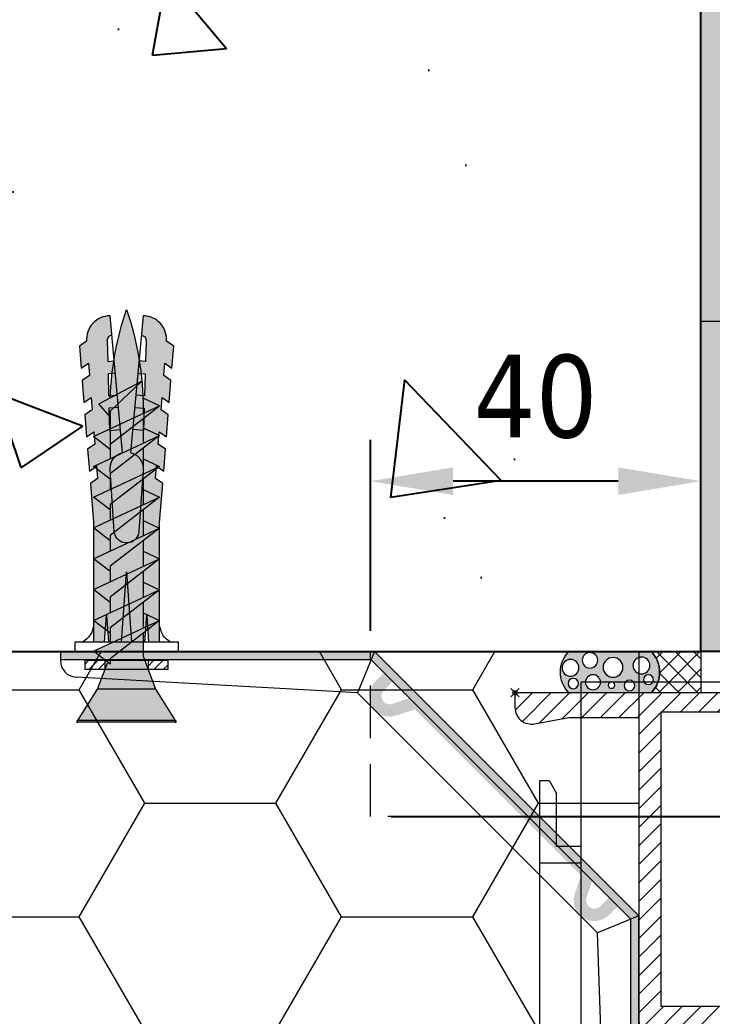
# Model space of a CAD drawing. Header units: millimetres. Extents: x -20000 to 230000, y -17405 to 25402.
# Drawn here: x 44585.1 to 44668.8, y -5896.2 to -5775.6 of the extents above; entities that cross this region are included whole.
import ezdxf

# ---------------------------------------------------------------- set-up
doc = ezdxf.new("R2010")
doc.units = ezdxf.units.MM
doc.header["$PDMODE"] = 35
doc.header["$PDSIZE"] = 0.5
doc.linetypes.add('CACHE', pattern=[9.524999999999999, 6.35, -3.175])
doc.layers.get('0').update_dxf_attribs({"lineweight": 13})
doc.layers.get('Defpoints').update_dxf_attribs({"true_color": 0xc2a584})
doc.layers.add('0 - Invisible', color=43, linetype='Continuous', lineweight=0, plot=False)
for name, color, linetype, lineweight in [('1 - Acier', 160, 'Continuous', 13), ('1 - BETON', 251, 'Continuous', 25), ('1 - Cotation', 32, 'Continuous', 13), ('1 - INTERROMPU', 253, 'CACHE', 13), ('1 - Isolant', 132, 'Continuous', 13), ('1 - PVC', 7, 'Continuous', 13), ('1 - Silicone', 40, 'Continuous', 13)]:
    doc.layers.add(name, color=color, linetype=linetype, lineweight=lineweight)
doc.layers.add('1 - Cache', color=7, linetype='Continuous', lineweight=0, true_color=0xffffff)
doc.styles.add('Texte Poralu', font='tahomabd.ttf')
doc.dimstyles.new('30 - 1000', dxfattribs={"dimtxt": 10, "dimasz": 10, "dimexe": 5, "dimexo": 2.5, "dimgap": 5, "dimtad": 1, "dimdec": 1, "dimtxsty": 'Texte Poralu', "dimcen": 5, "dimazin": 0, "dimtfac": 1, "dimtdec": 1, "dimtmove": 0, "dimatfit": 3, "dimfxl": 1, "dimarcsym": 0})

# ---------------------------------------------------------------- blocks, each defined once
blk = doc.blocks.new('*U436')
at = {"layer": '1 - Isolant'}
h = blk.add_hatch(dxfattribs=at)
h.set_pattern_fill('HONEY', color=256, scale=5)
h.set_pattern_definition([(0, (237.499815932928, -1.4210854715202e-14), (23.8125, 13.748153225), [15.875, -31.75]), (120, (237.499815932928, -1.4210854715202e-14), (-23.81249994797095, 13.74815331511695), [15.87499999999996, -31.74999999999992]), (59.99999999999999, (237.499815932928, -1.4210854715202e-14), (5.202904551637744e-08, 27.49630654011694), [-31.75, 15.875])])
h.paths.add_polyline_path([(-149.9999999999709, -87.00000000000001), (-149.9999999999709, 0), (-7.500147691644084, 0), (-7.500147691644084, -87.00000000000001)])
blk.add_lwpolyline([(-149.9999999999709, 0), (-7.500147691644084, 0), (-7.500147691644084, -87.00000000000001), (-149.9999999999709, -87.00000000000001)], dxfattribs=at)
blk = doc.blocks.new('*U434')
at = {"layer": '1 - BETON'}
h = blk.add_hatch(dxfattribs=at)
h.set_pattern_fill('CONCRETE', color=256, scale=15, style=0, pattern_type=2)
h.set_pattern_definition([(49.99999999999999, (-50.00000000000003, -20.00000000000003), (107.589027390113, -9.412820247389266), [11.25, -123.75]), (355, (-50.00000000000003, -20.00000000000003), (-20.81270004195, 112.8288200550018), [9, -99]), (100.4514, (-41.03424800000003, -20.78440100000002), (86.77640725710323, 103.415931309143), [9.5610285, -105.1713168]), (46.18420000000002, (-50.00000000000003, 9.999999999999977), (160.0861572938467, -24.82785214935271), [16.87499999999996, -185.6249999999997]), (96.6356, (-36.65948825000003, 7.931003949999974), (140.1994058323055, 146.1176806350663), [14.3415432, -157.75695]), (351.1842, (-50.00000000000003, 9.999999999999977), (140.1992917700441, 146.1177901387987), [13.5, -148.5]), (21, (-35.00000000000003, 2.499999999999975), (89.53605781776925, -60.39283359980082), [11.25, -123.75]), (326.0000000000001, (-35.00000000000003, 2.499999999999975), (36.49729978823726, 108.772506757028), [9, -99]), (71.4514, (-27.53866505000002, -2.532740900000025), (126.0333942872235, 48.37957450649286), [9.5610285, -105.1713168]), (37.50000000000001, (-50.00000000000003, -20.00000000000003), (1.8239782975936, 49.93407807469672), [0, -97.8, 0, -100.5, 0, -99.375]), (7.499999999999999, (-50.00000000000003, -20.00000000000003), (39.46043061632229, 59.16175678235403), [0, -57.3, 0, -95.55, 0, -37.875]), (327.5, (-83.45000000000003, -20.00000000000003), (80.07336542586135, -3.383230760156963), [0, -37.5, 0, -117, 0, -155.25]), (317.5, (-98.45000000000003, -20.00000000000003), (87.47792540135794, 15.01574734984766), [0, -48.75, 0, -77.69999999999999, 0, -110.25])])
h.paths.add_polyline_path([(150, 179.9999999999999), (150, 0), (0, 0), (0, 180)])
blk.add_lwpolyline([(150, 0), (0, 0), (0, 180), (150, 179.9999999999999)], dxfattribs=at)
blk = doc.blocks.new('*D722')
at = {"layer": '1 - Cotation', "color": 0, "lineweight": -2, "transparency": 16777216}
for p, q in [((44669.99987917117, -5812.071593255372), (44755.12176650812, -5812.071593255372)), ((44750.12176650812, -5862.071593255383), (44750.12176650812, -5822.071593255372)), ((44629.99990323918, -5872.071593255383), (44755.12176650812, -5872.071593255383))]:
    blk.add_line(p, q, dxfattribs=at)
at = {"layer": '1 - Cotation', "color": 0, "transparency": 16777216}
for points in [[(44748.45509984146, -5822.071593255372), (44751.78843317478, -5822.071593255372), (44750.12176650812, -5812.071593255372)], [(44748.45509984146, -5862.071593255383), (44751.78843317478, -5862.071593255383), (44750.12176650812, -5872.071593255383)]]:
    blk.add_solid(points, dxfattribs=at)
at = {"layer": 'Defpoints', "color": 0, "transparency": 16777216}
for p in [(44667.49987917117, -5812.071593255372), (44750.12176650812, -5812.071593255372), (44627.49990323918, -5872.071593255383)]:
    blk.add_point(p, dxfattribs=at)
at = {"layer": '1 - Cotation', "color": 0, "transparency": 16777216, "insert": (44739.91693104808, -5842.07159325537), "char_height": 10, "attachment_point": 5, "rotation": 90, "style": 'Texte Poralu'}
blk.add_mtext('60', dxfattribs=at)
blk = doc.blocks.new('*U416')
at = {"layer": '1 - Acier', "linetype": 'ByBlock'}
h = blk.add_hatch(color=256, dxfattribs=at)
h.paths.add_polyline_path([(95, 5.817072295949927e-15), (95, -0.9999999999999942), (32.4142135623697, -0.999999999999998), (32, 1.959434878635765e-15)])
h.paths.add_polyline_path([(1.000000000000002, -32.41421356237333), (1.959434878635765e-15, -32), (32, 1.959434878635765e-15), (32.4142135623697, -0.999999999999998)])
h.paths.add_polyline_path([(1.000000000000004, -70), (4.286263797015736e-15, -70), (1.959434878635765e-15, -32), (1.000000000000002, -32.41421356237333)])
blk.add_hatch(color=256, dxfattribs=at).paths.add_polyline_path([(25.83383071322896, -6.166169286767397, -0.2854064935529321), (27.8898112008319, -5.686145479197874), (29.82125216111308, -6.340516967171423, 0.7934172392902326), (30.84924240491819, -4.686291501016965), (29.08147545195243, -2.918524548051208), (30.14213562373334, -1.857864376270298), (31.9099025766991, -3.625631329236056, -0.7934172392902077), (29.33992696719361, -7.761194994629475), (27.11420061843819, -7.007119725127266), (7.007119725123632, -27.11420061843455), (7.761194994629479, -29.33992696719724, -0.7934172392902327), (3.625631329232421, -31.90990257669546), (1.857864376266663, -30.1421356237297), (2.918524548047573, -29.08147545194879), (4.686291501013331, -30.84924240491819, 0.7934172392902352), (6.340516967175065, -29.82125216111672), (5.686145479201516, -27.8898112008319, -0.2854064935529227), (6.166169286771039, -25.8338307132326)])
for p, q in [((32, 1.959434878635765e-15), (1.959434878635765e-15, -32)), ((95, 5.817072295949927e-15), (32, 1.959434878635765e-15)), ((32, 1.959434878635765e-15), (34.07106781186303, -4.999999999999998)), ((95, 5.817072295949927e-15), (95, -1.064573057123192)), ((32.4142135623697, -0.999999999999998), (1.000000000000002, -32.41421356237333)), ((95, -0.9999999999999942), (32.4142135623697, -0.999999999999998)), ((93.065614915904, -3.06349643805151), (34.07106781186303, -4.999999999999998)), ((34.07106781186303, -4.999999999999998), (5.000000000000002, -34.07106781186667)), ((1.959434878635765e-15, -32), (4.286263797015736e-15, -70)), ((1.959434878635765e-15, -32), (5.000000000000002, -34.07106781186667)), ((1.000000000000002, -32.41421356237333), (1.000000000000004, -70)), ((5.000000000000002, -34.07106781186667), (3.105143185857746, -68.11115880262878)), ((4.286263797015736e-15, -70), (1.108234644991175, -70))]:
    blk.add_line(p, q, dxfattribs=at)
for centre, start, end in [((93, -1.064573057123192), 271.8800662418413, 0), ((1.108234644991175, -68), 270, 356.8138930875996)]:
    blk.add_arc(centre, 2, start, end, dxfattribs=at)
blk = doc.blocks.new('*U420')
at = {"layer": '1 - Silicone'}
h = blk.add_hatch(dxfattribs=at)
h.set_pattern_fill('ANSI37', color=256, scale=0.5, style=0)
h.set_pattern_definition([(45, (-4792.409063610139, -5428.131694885499), (-1.122532015133644, 1.122532015133644), []), (135, (-4792.409063610139, -5428.131694885499), (-1.122532015133644, -1.122532015133644), [])])
h.paths.add_polyline_path([(6.000000000001819, 5), (0, 5.000000000000909), (0, 0), (6.000000000000909, 0, -0.4000000000001005)])
h = blk.add_hatch(color=256, dxfattribs=at)
edge = h.paths.add_edge_path(flags=16)
edge.add_arc((15.44216801016682, 1.116671392584067), 0.6264539986550517, -180, 0, ccw=False)
edge.add_arc((15.44216801016682, 1.116671392584067), 0.6264539986550499, 0, 180, ccw=False)
edge = h.paths.add_edge_path(flags=16)
edge.add_arc((15.78178510855014, 3.022110370092378), 1.017972586774702, 0, 180, ccw=False)
edge.add_arc((15.78178510855014, 3.022110370092378), 1.017972586774704, -180, 0, ccw=False)
edge = h.paths.add_edge_path(flags=16)
edge.add_arc((13.43060093988697, 3.935673957089421), 0.9396607832641166, 0, 180, ccw=False)
edge.add_arc((13.43060093988697, 3.935673957089421), 0.9396607832641166, -180, 0, ccw=False)
edge = h.paths.add_edge_path(flags=16)
edge.add_arc((13.06484832151273, 1.273274784888599), 0.9143574356785393, -180, 0, ccw=False)
edge.add_arc((13.06484832151273, 1.273274784888599), 0.9143574356785393, 0, 180, ccw=False)
edge = h.paths.add_edge_path(flags=16)
edge.add_arc((10.81815801230641, 0.9339505892958186), 0.3915185881196521, -180, 0, ccw=False)
edge.add_arc((10.81815801230641, 0.9339505892958186), 0.3915185881196521, 0, 180, ccw=False)
edge = h.paths.add_edge_path(flags=16)
edge.add_arc((10.63525759286222, 3.074304762622887), 1.200693390059314, 0, 180, ccw=False)
edge.add_arc((10.63525759286222, 3.074304762622887), 1.200693390059314, -180, 0, ccw=False)
edge = h.paths.add_edge_path(flags=16)
edge.add_arc((8.649826042573297, 0.8817561967653091), 0.6525511949184875, -180, 0, ccw=False)
edge.add_arc((8.649826042573297, 0.8817561967653091), 0.6525511949184875, 0, 180, ccw=False)
edge = h.paths.add_edge_path(flags=16)
edge.add_arc((7.205573350024681, 3.303398120696329), 1.022601756365475, 0, 180, ccw=False)
edge.add_arc((7.205573350024681, 3.303398120696329), 1.022601756365475, -180, 0, ccw=False)
edge = h.paths.add_edge_path(flags=16)
edge.add_arc((6.350864693377845, 1.586501784214306), 0.600336587671336, -180, 0, ccw=False)
edge.add_arc((6.350864693377845, 1.586501784214306), 0.600336587671336, 0, 180, ccw=False)
edge = h.paths.add_edge_path()
edge.add_line((16, 5), (6.000000000001821, 5))
edge.add_arc((8.62500000000091, 2.5), 3.62499999999934, 136.3971810272865, 223.6028189727135)
edge.add_line((6.000000000001821, 0), (16.00000000000182, 0))
edge.add_arc((13.37500000000162, 2.499999999999045), 3.624999999999488, 316.3971810273095, 403.6028189727322)
for points in [[(6.000000000001819, 5), (0, 5.000000000000909), (0, 0), (6.000000000000909, 0, -0.4000000000001005), (6.000000000001819, 5)], [(16, 5), (6.000000000001821, 5, 0.4000000000001005), (6.000000000001821, 0), (16.00000000000182, 0, 0.4000000000000781), (16, 5)], [(12.49094015662286, 3.935673957089421, -1), (14.37026172315109, 3.935673957089421, -1), (12.49094015662286, 3.935673957089421, -1)], [(6.182971593659206, 3.303398120696329, -1), (8.228175106390156, 3.303398120696329, -1), (6.182971593659206, 3.303398120696329, -1)], [(9.434564202802905, 3.074304762622887, -1), (11.83595098292153, 3.074304762622887, -1), (9.434564202802905, 3.074304762622887, -1)], [(14.76381252177544, 3.022110370092378, -1), (16.79975769532484, 3.022110370092378, -1), (14.76381252177544, 3.022110370092378, -1)], [(6.951201281049181, 1.586501784214306, -1), (5.750528105706509, 1.586501784214306, -1), (6.951201281049181, 1.586501784214306, -1)], [(9.302377237491784, 0.8817561967653091, -1), (7.997274847654809, 0.8817561967653091, -1), (9.302377237491784, 0.8817561967653091, -1)], [(11.20967660042607, 0.9339505892958186, -1), (10.42663942418676, 0.9339505892958186, -1), (11.20967660042607, 0.9339505892958186, -1)], [(13.97920575719127, 1.273274784888599, -1), (12.15049088583419, 1.273274784888599, -1), (13.97920575719127, 1.273274784888599, -1)], [(16.06862200882188, 1.116671392584067, -1), (14.81571401151177, 1.116671392584067, -1), (16.06862200882188, 1.116671392584067, -1)]]:
    blk.add_lwpolyline(points, format="xyb", close=True, dxfattribs=at)
blk = doc.blocks.new('*U276')
at = {"layer": '1 - PVC'}
blk.add_hatch(color=256, dxfattribs=at).paths.add_polyline_path([(-4, -15.63835575967096), (-4.376797893142793, -20.34832942276262), (-3.508616131497547, -20.96289651864208), (-3.627954154391773, -22.45462180464529), (-4.496135915978812, -21.84005470899865), (-4.708850368333515, -24.49898536270484), (-3.840668606688268, -25.11355245904997), (-3.960006629582494, -26.60527774505317), (-4.828188391227741, -25.99071064847521), (-5.04090284352424, -28.6496413028799), (-4.172721081937201, -29.2642083989922), (-4.292059104831427, -30.75593368476257), (-5.160240866476673, -30.14136658911593), (-5.372955318714961, -32.80029724282213), (-4.50477355718613, -33.41486433893442), (-4.624111579963941, -34.90658962493762), (-5.49229334155098, -34.29202252905816), (-5.70500779396389, -36.95095318323001), (-4.836826032376852, -37.56552027910948, 0.437793280186249), (-2, -40.63835575897247), (-1.784147274971474, -38.26397664402612, -0.4377932804705677), (-2.351512481458485, -37.64940954744816), (-2.285158714628778, -35.11922178068198), (-1.504710356821306, -35.19017165736295), (-1.369232306780759, -33.69991364679299), (-2.245847668731585, -33.62022131262347), (-2.175777565513272, -30.94832298555411), (-1.127749009872787, -31.04359834338538), (-0.9922709598322399, -29.55334033328108), (-2.136466519616079, -29.44932251702994), (-2.066396416223142, -26.77742419042625), (-0.750787662982475, -26.89702502917498), (-0.4943579999962822, -24.07629975886084), (-0.7576819987152703, -23.98927975911647), (-1.006433999340516, -23.86667775874957), (-1.235836000763811, -23.71084175840952), (-1.441475999366958, -23.52477175951935), (-1.619400000199676, -23.3120457585901), (-1.76618799980497, -23.07675175927579), (-1.879016000020783, -22.82341375877149), (-1.955713999923319, -22.55690575903282), (-1.994810000061989, -22.28234775876626), (-1.995551999949384, -22.00502375885844), (-1.496778000087943, -14.54004376009107), (-1.462515999795869, -14.30511375772767), (-1.391615999746136, -14.0785297579132), (-1.285855999914929, -13.86597175966017), (-1.147881999961101, -13.67276375880465), (-0.9811520013026893, -13.5037457596045), (-0.7898419987759553, -13.36314975842834), (-0.5787459993152879, -13.25450175907463), (-0.3531499990494922, -13.18051975918934), (-0.1187080006930046, -13.14305975870229), (0, -13.14305975893512), (0.1187079981900752, -13.14305975870229), (0.3531500023091212, -13.18051975942217), (0.5787460004212335, -13.25450175907463), (0.7898420001729392, -13.36314975935966), (0.9811520002549514, -13.50374575844035), (1.147882000077516, -13.67276375927031), (1.285855999973137, -13.86597175896168), (1.391615999978967, -14.07852975884452), (1.4625160000287, -14.30511375865899), (1.496777999971528, -14.54004375915974), (1.9955520000658, -22.0050237593241), (1.994810000003781, -22.28234775853343), (1.955714000039734, -22.55690575949848), (1.879016000020783, -22.82341375877149), (1.766187999688555, -23.07675175881013), (1.619400000432506, -23.31204575835727), (1.441475998726673, -23.52477175998501), (1.235836000007112, -23.7108417598065), (1.006433998292778, -23.86667776014656), (0.7576820000540465, -23.9892797593493), (0.4943579999380745, -24.07629975862801), (0.750787662982475, -26.89702502940781), (2.066396416223142, -26.77742419065908), (2.136466519557871, -29.44932251726277), (0.9922709597740322, -29.55334033281542), (1.127749009814579, -31.04359834338538), (2.175777565396857, -30.94832298578694), (2.245847668789793, -33.62022131215781), (1.369232306722552, -33.69991364656016), (1.504710356763098, -35.19017165689729), (2.285158714686986, -35.11922178044915), (2.351512481458485, -37.64940954814665, -0.4377932800745512), (1.784147274971474, -38.26397664402612), (2, -40.63835575897247, 0.4377932801862488), (4.836826032376848, -37.56552027910948), (5.705007793905679, -36.95095318276435), (5.492293341609184, -34.29202252882533), (4.624111579963937, -34.90658962470479), (4.504773557127919, -33.41486433893442), (5.372955318773165, -32.80029724328779), (5.160240866418462, -30.1413665888831), (4.292059104773216, -30.7559336849954), (4.17272108187899, -29.26420839875937), (5.040902843524236, -28.64964130311273), (4.828188391169533, -25.99071064894088), (3.960006629582494, -26.60527774482034), (3.840668606688268, -25.1135524592828), (4.708850368275307, -24.49898536270484), (4.496135916037019, -21.84005470899865), (3.627954154391773, -22.45462180464529), (3.508616131555755, -20.96289651910774), (4.376797893142793, -20.34832942322828), (4, -15.63835575943813), (4, -5.638355758972466), (4.000000000058208, -1.13835575897247), (2.669095240125898, -1.13835575897247), (2.436285328411032, -4.413240105845034), (2.203475416637957, -1.1383557592053), (0.6054066502256319, -1.13835575897247), (0, -9.654474112670869), (-0.6054066502256319, -1.1383557592053), (-2.203475416637957, -1.13835575897247), (-2.436285328294616, -4.413240105379373), (-2.669095240125898, -1.1383557592053), (-4, -1.1383557592053)])
blk.add_lwpolyline([(6.276711517886724, -1.13835575897247), (-6.276711517886724, -1.138355758972466), (-6.276711517886724, 0), (6.276711517886724, -3.552713678800501e-15)], close=True, dxfattribs=at)
for points in [[(4, -1.13835575897247), (4, -5.638355758972466), (4, -15.63835575897247), (4.376797893142793, -20.34832942299545), (3.508616131497547, -20.96289651887491), (3.627954154391773, -22.45462180487812), (4.496135915978812, -21.84005470899865), (4.708850368333515, -24.49898536293767), (3.840668606688268, -25.11355245904997), (3.960006629582494, -26.60527774505317), (4.828188391227741, -25.99071064894088), (5.040902843524236, -28.6496413028799), (4.17272108187899, -29.2642083989922), (4.292059104773216, -30.7559336849954), (5.160240866418462, -30.14136658911593), (5.372955318714958, -32.80029724305496), (4.504773557127919, -33.41486433893442), (4.624111579963937, -34.90658962493762), (5.492293341609184, -34.29202252905816), (5.705007793905679, -36.95095318299718), (4.836826032318641, -37.56552027887665, -0.4377932802065567), (2, -40.63835575897247), (0.4943579999962822, -24.07629975886084), (0.7576819999958389, -23.98927975888364), (1.0064339999808, -23.86667775898241), (1.235836000007112, -23.71084175887518), (1.441476000007242, -23.52477175905369), (1.619400000025053, -23.31204575905576), (1.766187999979593, -23.07675175904296), (1.879016000020783, -22.82341375900432), (1.955713999981526, -22.55690575903282), (1.994810000003781, -22.28234775899909), (1.995552000007592, -22.00502375885844), (1.496777999971528, -14.54004375892691), (1.4625160000287, -14.30511375889182), (1.391615999978967, -14.07852975884452), (1.285855999973137, -13.86597175896168), (1.147882000019308, -13.67276375903748), (0.9811520000221208, -13.50374575890601), (0.7898419999983162, -13.363149758894), (0.5787460000137798, -13.2545017588418), (0.3531499999808148, -13.18051975895651), (0.1187079999945126, -13.14305975893512), (0, -13.14305975893512), (-0.1187079999945126, -13.14305975893512), (-0.3531499999808148, -13.18051975895651), (-0.5787460000137798, -13.2545017588418), (-0.7898419999983162, -13.363149758894), (-0.9811520000221208, -13.50374575890601), (-1.147882000019308, -13.67276375903748), (-1.285855999973137, -13.86597175896168), (-1.391615999978967, -14.07852975884452), (-1.4625160000287, -14.30511375889182), (-1.496777999971528, -14.54004375892691), (-1.995552000007592, -22.00502375885844), (-1.994810000003781, -22.28234775899909), (-1.955713999981526, -22.55690575903282), (-1.879016000020783, -22.82341375900432), (-1.766187999979593, -23.07675175904296), (-1.619400000025053, -23.31204575905576), (-1.441476000007242, -23.52477175905369), (-1.235836000007112, -23.71084175887518), (-1.0064339999808, -23.86667775898241), (-0.7576819999958389, -23.98927975888364), (-0.4943579999962822, -24.07629975886084), (-2, -40.63835575897247, -0.4377932802065568), (-4.836826032318644, -37.56552027910948), (-5.705007793905683, -36.95095318299718), (-5.492293341609187, -34.29202252905816), (-4.624111579963941, -34.90658962493762), (-4.504773557127923, -33.41486433893442), (-5.372955318714961, -32.80029724305496), (-5.160240866418466, -30.14136658911593), (-4.29205910477322, -30.7559336849954), (-4.172721081878993, -29.2642083989922), (-5.04090284352424, -28.6496413028799), (-4.828188391227741, -25.99071064894088), (-3.960006629582494, -26.60527774505317), (-3.840668606688268, -25.11355245904997), (-4.708850368333515, -24.49898536293767), (-4.496135915978812, -21.84005470899865), (-3.627954154391773, -22.45462180487812), (-3.508616131497547, -20.96289651887491), (-4.376797893142793, -20.34832942299545), (-4, -15.63835575897247), (-4, -1.13835575897247)], [(-4, -3.19434263324365, 0.2481995074209717), (-5.315558748843614, -1.138355758972466)], [(5.315558748843614, -1.13835575897247, 0.2481995074209717), (4, -3.194342633243654)], [(-1.784147275029682, -38.26397664425895, -0.4377932802065568), (-2.351512481458485, -37.64940954814665), (-2.285158714686986, -35.11922178068198), (-1.504710356763098, -35.19017165713012)], [(1.784147275029682, -38.26397664425895, 0.4377932802065567), (2.351512481458485, -37.64940954814665), (2.285158714686986, -35.11922178068198), (1.504710356763098, -35.19017165713012)]]:
    blk.add_lwpolyline(points, format="xyb", dxfattribs=at)
for points in [[(-2.669095240125898, -1.13835575897247), (-2.436285328352824, -4.413240105379373), (-2.203475416637957, -1.13835575897247)], [(-0.6054066502838396, -1.13835575897247), (0, -9.654474112670869), (0.6054066502838396, -1.13835575897247)], [(2.203475416637957, -1.13835575897247), (2.436285328352824, -4.413240105379373), (2.669095240125898, -1.13835575897247)], [(-0.9922709598322399, -29.55334033304825), (-2.136466519557871, -29.44932251726277), (-2.066396416223142, -26.77742419042625), (-0.7507876629242674, -26.89702502940781)], [(0.9922709598322399, -29.55334033304825), (2.136466519557871, -29.44932251726277), (2.066396416223142, -26.77742419042625), (0.7507876629242674, -26.89702502940781)], [(-1.369232306780759, -33.69991364679299), (-2.245847668789793, -33.62022131239064), (-2.175777565455064, -30.94832298555411), (-1.127749009872787, -31.04359834338538)], [(1.369232306722552, -33.69991364679299), (2.245847668789793, -33.62022131239064), (2.175777565455064, -30.94832298555411), (1.127749009872787, -31.04359834338538)]]:
    blk.add_lwpolyline(points, dxfattribs=at)
blk = doc.blocks.new('*U277')
at = {"layer": '1 - Acier'}
h = blk.add_hatch(dxfattribs=at)
h.set_pattern_fill('ANSI31', color=256, scale=0.25, angle=180, style=0)
h.set_pattern_definition([(135, (0, 0), (0.5612660075668219, 0.5612660075668222), [])])
h.paths.add_polyline_path([(5.019999999960419, 1.080000000074506), (2.60999999998603, 1.080000000074506), (2.610000000044238, 0), (5.020000000018626, 0)])
h.paths.add_polyline_path([(-2.60999999998603, 1.080000000074506), (-5.020000000018626, 1.080000000074506), (-5.020000000018626, 0), (-2.60999999998603, 0)])
for p, q in [((5.020000000018626, 1.080000000074506), (-5.020000000018626, 1.080000000074506)), ((-5.020000000018626, 1.080000000074506), (-5.020000000018626, 0)), ((5.020000000018626, 0), (-5.020000000018626, 0)), ((-2.60999999998603, 0), (-2.60999999998603, 1.080000000074506)), ((2.60999999998603, 0), (2.60999999998603, 1.080000000074506)), ((5.020000000018626, 1.080000000074506), (5.020000000018626, 0))]:
    blk.add_line(p, q, dxfattribs=at)
blk = doc.blocks.new('*U278')
at = {"layer": '1 - Acier', "linetype": 'ByBlock'}
for points in [[(4, -12.32308294251561), (-1.974436693708412, -7.69574960321188), (-1.974436693708412, -7.036533219739795), (-4, -8.60537679423578)], [(4, -16.05429688189179), (-4, -12.33659073361196), (-1.974436693708412, -10.76774715911597), (-1.974436693708412, -11.42696354258806)], [(4, -19.78551082103513), (-4, -16.0678046727553), (-1.974436693708412, -14.49896109825931), (-1.974436693708412, -15.1581774817314)], [(4, -23.51672476017848), (-4, -19.79901861189865), (-1.974436693708412, -18.23017503740266), (-1.974436693708412, -18.88939142087474)], [(4, -27.24793869932182), (-4, -23.53023255104199), (-1.974436693708412, -21.961388976546), (-1.974436693708412, -22.62060536025092)], [(4, -30.979152638698), (-4, -27.26144649041817), (-1.974436693708412, -25.69260291592218), (-1.974436693708412, -26.35181929939426)], [(4, -34.71036657784134), (-4, -30.99266042956151), (-1.974436693708412, -29.42381685506552), (-1.974436693708412, -30.08303323853761)], [(4, -38.30693370848894), (-4, -34.58922756020911), (-1.974436693708412, -33.02038398571312), (-1.974436693708412, -33.67960036918521)], [(1.847330745717045, -41.29777453839779), (-1.974436693708412, -37.67524643847719), (-1.974436693708412, -37.00219460576773), (-3.355956085782964, -38.58044235524721)]]:
    blk.add_hatch(color=256, dxfattribs=at).paths.add_polyline_path(points)
at = {"layer": '1 - Cache'}
h = blk.add_hatch(color=256, dxfattribs=at)
h.paths.add_polyline_path([(5.900000000023283, 0), (-5.900000000023283, 0, 1.000048253692298), (-5.900000000023283, -0.1999999999534339), (5.900000000023283, -0.1999999999534339, 1.206313194293443e-05), (5.900004825276063, -0.2000000000698492, 0.9999758740278861)])
h.paths.add_polyline_path([(5.900000000023283, -0.1999999999534339), (-5.900000000023283, -0.1999999999534339), (-3.5, -4), (3.5, -4)])
h.paths.add_polyline_path([(3.5, -4), (-3.5, -4), (-2.279115025562739, -7.272513325487725), (-1.974436693708412, -7.036533219739796), (-1.974436693708413, -7.695749603211882), (2, -10.7740387140692), (2, -8.020665411371738)])
h.paths.add_polyline_path([(2, -11.39365640544565), (-1.974436693708412, -9.546682938927063), (-1.974436693708412, -11.42696354258805), (2, -14.50525265344538)])
h.paths.add_polyline_path([(4, -12.32308294251561), (2, -11.39365640544565), (2, -13.25250947964378)])
h.paths.add_polyline_path([(4, -16.05429688189179), (2, -15.12487034482183), (2, -16.98372341878712)])
h.paths.add_polyline_path([(2, -15.12487034482183), (-1.974436693708413, -13.27789687830324), (-1.974436693708413, -15.1581774817314), (2, -18.23646659258873)])
h.paths.add_polyline_path([(4, -19.78551082103513), (2, -18.85608428396517), (2, -20.7149373581633)])
h.paths.add_polyline_path([(2, -18.85608428396517), (-1.974436693708413, -17.00911081744658), (-1.974436693708412, -18.88939142087474), (2, -21.96768053173207)])
h.paths.add_polyline_path([(2, -22.58729822310852), (2, -24.44615129730664), (4, -23.51672476017847)])
h.paths.add_polyline_path([(2, -22.58729822310852), (-1.974436693708412, -20.74032475658993), (-1.974436693708412, -22.62060536025092), (2, -25.69889447095336)])
h.paths.add_polyline_path([(3.999999999999999, -27.24793869932182), (2, -26.31851216225186), (2, -28.17736523644999)])
h.paths.add_polyline_path([(2, -26.31851216225186), (-1.974436693708413, -24.47153869573327), (-1.974436693708413, -26.35181929939427), (2, -29.43010841025159)])
h.paths.add_polyline_path([(3.999999999999998, -30.979152638698), (2, -30.04972610162804), (2, -31.90857917559333)])
h.paths.add_polyline_path([(2, -30.04972610162804), (-1.974436693708413, -28.20275263510944), (-1.974436693708412, -30.08303323853761), (2, -33.16132234939494)])
h.paths.add_polyline_path([(2, -33.78094004077138), (2, -35.63979311496951), (4, -34.71036657784134)])
h.paths.add_polyline_path([(2, -33.78094004077138), (-1.974436693708413, -31.93396657425279), (-1.974436693708413, -33.67960036918522), (2, -36.75788948004254)])
h.paths.add_polyline_path([(2, -37.37750717141898), (2, -37.91757667576894, -0.00886794333528671), (1.976413950623218, -39.2473209957155), (4.000000000000003, -38.30693370848894)])
h.paths.add_polyline_path([(2, -37.37750717141898), (-1.974436693708412, -35.5305337049004), (-1.974436693708412, -37.00219460576773), (-1.974436693708412, -37.67524643847719), (1.847330745740621, -41.29777453842014, 0.02257138198233417), (2, -37.91757667576894)])
h.paths.add_polyline_path([(1.847330745741488, -41.29777453841056), (-1.974436693661715, -39.30191845822335, 0.07291797756900575), (-5.238689482212067e-10, -50.00000000162981, 0.05952372160356199)])
at = {"layer": '1 - Acier', "linetype": 'ByBlock'}
for points in [[(-5.900000000023283, -0.2000000001862645, -0.9999999999999999), (-5.900000000023283, 0, 0.9999999999999999)], [(5.900000000023283, 0, -0.9999999999999999), (5.900000000023283, -0.2000000001862645, 0.9999999999999999)]]:
    blk.add_lwpolyline(points, format="xyb", close=True, dxfattribs=at)
for points in [[(5.900000000023283, 0), (-5.900000000023283, 0)], [(3.5, -4), (5.900000000023283, -0.1999999999534339), (-5.900000000023283, -0.1999999999534339), (-3.5, -4)], [(2, -10.77403871412389), (2, -8.020665411371738), (3.5, -4), (-3.5, -4), (-2.279115025536157, -7.272513325558975)], [(2, -13.25250947964378), (4, -12.32308294251561), (-1.974436693708412, -7.69574960321188), (-1.974436693708412, -7.036533219739795), (-4, -8.60537679423578), (4, -12.32308294251561)], [(-2, -10.7875465049874), (-4, -12.33659073361196), (4, -16.05429688189179), (-1.974436693708412, -11.42696354258806), (-1.974436693708412, -9.546682938933372)], [(2, -14.50525265326723), (2, -11.39365640562028)], [(2, -20.7149373581633), (4, -19.78551082103513), (-1.974436693708412, -15.1581774817314), (-1.974436693708412, -13.27789687830955)], [(-2, -14.51876044436358), (-4, -16.0678046727553), (4, -19.78551082103513)], [(2, -18.23646659264341), (2, -15.12487034476362)], [(2, -16.98372341878712), (4, -16.05429688189179)], [(-2, -18.24997438350692), (-4, -19.79901861189865), (4, -23.51672476017848), (-1.974436693708412, -18.88939142087474), (-1.974436693708412, -17.00911081745289)], [(2, -21.96768053178675), (2, -18.85608428390697)], [(-2, -21.98118832265027), (-4, -23.53023255104199), (4, -27.24793869932182), (-1.974436693708412, -22.62060536025092), (-1.974436693708412, -20.74032475659624)], [(2, -25.6988944709301), (2, -22.58729822305031)], [(2, -24.44615129730664), (4, -23.51672476017848)], [(2, -31.90857917559333), (4, -30.979152638698), (-1.974436693708412, -26.35181929939426), (-1.974436693708412, -24.47153869597241)], [(-2, -25.71240226179361), (-4, -27.26144649041817), (4, -30.979152638698)], [(2, -29.43010841007344), (2, -26.31851216242649)], [(2, -28.17736523644999), (4, -27.24793869932182)], [(2, -35.63979311496951), (4, -34.71036657784134), (-1.974436693708412, -30.08303323853761), (-1.974436693708412, -28.20275263511576)], [(-2, -29.44361620116979), (-4, -30.99266042956151), (4, -34.71036657784134)], [(2, -33.16132234944962), (2, -30.04972610156983)], [(-1.974436693708412, -37.00219460576773), (-3.355956085782964, -38.58044235524721), (1.847330745717045, -41.29777453839779), (-1.974436693708412, -37.67524643847719), (-1.974436693708412, -37.00219460576773), (-1.974436693708412, -33.67960036918521), (-1.974436693708412, -31.9339665742591)], [(-2, -33.04018333181739), (-4, -34.58922756020911), (4, -38.30693370848894), (2, -39.23636024561711)], [(-1.974436693708412, -33.67960036918521), (4, -38.30693370848894)], [(2, -36.75788948009722), (2, -33.78094004071318)]]:
    blk.add_lwpolyline(points, dxfattribs=at)
blk.add_lwpolyline([(-1.974436693533789, -39.301918461686, 0.07291797754578055), (-5.238689482212067e-10, -50.00000000162981, 0.08220554942609894), (2, -37.91757667576894), (2, -37.37750717159361)], format="xyb", dxfattribs=at)
blk = doc.blocks.new('*U422')
at = {"rotation": 90}
for name, p in [('*U276', (0, 0)), ('*U278', (-8.573829455850337, 0)), ('*U277', (-1.108234644991171, 0))]:
    blk.add_blockref(name, p, dxfattribs=at)
blk = doc.blocks.new('Rehau - DL98')
at = {"layer": '1 - PVC', "linetype": 'ByBlock'}
h = blk.add_hatch(dxfattribs=at)
h.set_pattern_fill('ANSI31', color=256, scale=0.5, angle=270, style=0)
h.set_pattern_definition([(315, (98, 0), (1.122532015133644, 1.122532015133644), [])])
h.paths.add_polyline_path([(1.879529492071015, 37.82031643489609, 0.3966685553808879), (0, 35.8239480178454), (0, 0), (1.799999999988358, 0, 0.4689688986931894), (3.766506847430719, 2.364487062906846), (2.999999999985448, 6.499999999883585), (3, 14.99999999994179), (38, 15), (39.80000000000291, 15, 0.4689688986932354), (41.76650684743072, 17.36448706290685), (41, 21.5), (41, 22.5, -0.4142135623730951), (41.5, 23), (51.30000000000291, 23), (51.30000000000291, 16, 0.4142135623730951), (51.80000000000291, 15.5), (58.99999999998545, 15.5), (59, 18.20000000001164), (54.00000000001455, 18.20000000001164), (54.00000000001455, 23.20000000006985), (68, 23.20000000001164), (86.00000000001455, 23.20000000001164), (86.00000000001455, 18.20000000001164), (81.00000000001455, 18.20000000001164), (80.99999999998545, 15.5), (89.69999999999709, 15.5, 0.4142135623730951), (90.19999999999709, 16), (90.19999999999709, 20.5), (89.69999999999709, 20.5, -0.4142135623730951), (88.69999999999709, 21.5), (88.69999999999709, 22, -0.4142135623730951), (89.69999999999709, 23), (94.30000000000291, 23, -0.4142135623731307), (95, 22.29999999998836), (95.00000000001455, 21.5), (94.23349315256928, 17.36448706290685, 0.2850017038207022), (95, 15.40000000002328), (95, 15), (97.99999999998545, 15), (98, 25.90000000002328), (98, 66, 0.4142135623730951), (97, 67), (93, 67), (92.99999999998545, 64.29999999998836), (95.30000000000291, 64.29999999998836), (95.30000000000291, 60, -0.4142135623730951), (94.30000000000291, 59), (88.5, 59, -0.4142135623730951), (87.5, 60), (87.5, 60.5, -0.4142135623730951), (88.5, 61.5), (89, 61.5), (89, 67), (86.49999999998545, 67), (86.7624659905996, 64), (68.32562743491144, 62.5489893371705), (67.99999999998545, 62.22336190222995), (67.72188789721986, 62.50147400511196), (51.57845909573371, 61.23095860442845, -0.4374089726612938), (50.5, 62.22787593811518), (50.5, 77.5), (52, 77.5), (52, 80.00525588833261, 0.3394542588165427), (51.85176380905614, 80.19844105356606), (50.75176380902121, 80.49318516528001, 0.493145426031467), (50.5, 80.29999999998836), (50.5, 79.54999999998836, -0.4931454260510824), (50.12235428644635, 79.26022225210909), (47.37059047745424, 79.99755514250137, -0.3394542588633446), (47, 80.48051805567229), (47, 83.51948194432771, -0.3394542588633955), (47.37059047745424, 84.00244485749863), (50.1223542864609, 84.73977774789091, -0.4931454260917456), (50.5, 84.44999999995343), (50.5, 83.70000000001164, 0.4931454260900017), (50.75176380905032, 83.50681483471999), (51.85176380901248, 83.80155894643394, 0.3394542589447556), (52, 83.9947441117256), (52.00000000001455, 87.00000000005821), (50.49999999995634, 87.00000000005821), (39.48236190978787, 84.04783277120441, 0.3394542588633612), (38, 82.11598111863714), (38, 40)])
h.paths.add_polyline_path([(38, 37.29508844472002), (38, 17.70000000001164), (2.30000000000291, 17.70000000001164), (2.30000000000291, 35.14077809988521)], flags=16)
h.paths.add_polyline_path([(40, 37.413897450082, 0.327538221718526), (40.69999999999709, 38.3678366515087), (40.69999999998254, 41), (48.19999999999709, 41), (48.19999999999709, 25.70000000001164), (46.30000000000291, 25.70000000001164), (44, 25.70000000001164), (40, 25.70000000001164)], flags=16)
h.paths.add_polyline_path([(40.70000000001164, 43), (40.69999999999709, 67), (48.20000000001164, 67), (48.20000000001164, 43)], flags=16)
h.paths.add_polyline_path([(50.19999999999709, 57.56843380007194), (50.19999999999709, 57.95192733907606, -0.3913924554663752), (50.66077045215934, 58.45038600597763), (53.69999999999709, 58.68957855878398), (53.83241696543701, 58.70000000001164), (65.5, 59.61825869936729), (65.49999999998545, 56.89999999996508), (67, 56.90000000002328), (67, 59.73631125950487), (69, 59.89371467323508), (69, 56.90000000002328), (70.5, 56.89999999996508), (70.5, 60.01176723343087), (82, 60.91683686187025), (82.00000000001455, 56.89999999996508), (83.50000000001455, 56.90000000002328), (83.5, 61.03488942218246), (84.79999999998836, 61.13720164098777), (84.80000000000291, 60.5), (84.80000000000291, 60, 0.2288714561773755), (86, 57.27236366062425), (86, 25.90000000002328), (50.19999999999709, 25.90000000002328)], flags=16)
h.paths.add_polyline_path([(40.69999999999709, 69.00000000005821), (40.70000000001164, 81.5788522270741), (44.69999999999709, 82.65064899693243), (44.69999999999709, 80.48051805567229, 0.3394542588589886), (46.77530667366227, 77.77592574205482), (48.19999999999709, 77.39418031577952), (48.19999999999709, 69)], flags=16)
h.paths.add_polyline_path([(88.30000000000291, 43), (95.29999999998836, 42.99999999994179), (95.30000000000291, 25.70000000006985), (88.29999999998836, 25.70000000006985)], flags=16)
h.paths.add_polyline_path([(88.30000000001746, 45), (88.30000000000291, 56.29999999998836), (88.69999999999709, 56.29999999998836), (88.69999999999709, 55.5, 0.4142135623730951), (89.69999999999709, 54.5), (90.19999999998254, 54.5), (90.19999999999709, 56.30000000004657), (91.80000000001746, 56.30000000004657), (91.80000000000291, 54.5), (92.30000000000291, 54.5, 0.4142135623730951), (93.30000000000291, 55.5), (93.30000000000291, 56.29999999998836), (95.30000000000291, 56.29999999998836), (95.30000000000291, 45)], flags=16)
h.paths.add_polyline_path([(98.00000000001455, 15.00000000005821), (95, 15.00000000005821), (95, 0, 0.4142135623730951), (98, 3)], flags=17)
at = {"layer": '0 - Invisible'}
for p in [(52, 82), (84.00000000000001, 63.78258921149752), (2.220446049250313e-16, 37.70689655175541), (70, 18.20000000001164), (95, 15), (98, 15)]:
    blk.add_point(p, dxfattribs=at)
at = {"layer": '0 - Invisible', "linetype": 'ByBlock'}
blk.add_point((98, 67), dxfattribs=at)
at = {"layer": '1 - PVC', "linetype": 'ByBlock'}
for points in [[(98, 66, 0.4142135623730951), (97, 67), (93, 67), (93, 64.29999999998836), (95.30000000000291, 64.29999999998836), (95.30000000000291, 60, -0.4142135623730951), (94.30000000000291, 59), (88.5, 59, -0.4142135623730951), (87.5, 60), (87.5, 60.5, -0.4142135623730951), (88.5, 61.5), (89, 61.5), (89, 67), (86.5, 67), (86.76246599058504, 64), (68.32562743491144, 62.5489893372287), (68, 62.22336190228816), (67.7218878971762, 62.50147400511196), (67.72102791935322, 62.50140632339753), (51.57845909573371, 61.23095860442845, -0.4374089726786299), (50.5, 62.22787593817338), (50.5, 77.5), (52, 77.5), (52, 80.00525588833261, 0.3394542588632405), (51.85176380901248, 80.19844105356606), (50.75176380902121, 80.49318516528001, 0.493145426031467), (50.5, 80.29999999998836), (50.5, 79.54999999998836, -0.4931454260314353), (50.1223542864609, 79.26022225210909), (47.37059047745424, 79.99755514250137, -0.3394542588633447), (47, 80.48051805567229), (47, 83.51948194432771, -0.3394542588633955), (47.37059047745424, 84.00244485749863), (50.1223542864609, 84.73977774789091, -0.4931454260314429), (50.5, 84.45000000001164), (50.5, 83.70000000001164, 0.4931454260310607), (50.75176380902121, 83.50681483471999), (51.85176380901248, 83.80155894643394, 0.339454258863612), (52, 83.99474411166739), (52, 87), (50.5, 87), (39.48236190978787, 84.04783277120441, 0.3394542588633613), (38, 82.11598111863714), (38, 40), (1.879529492071015, 37.82031643489609, 0.3966685553893087), (0, 35.82394801778719), (0, 0), (1.799999999988358, 0, 0.4689688986931894), (3.766506847430719, 2.364487062906846), (3, 6.5), (3, 15), (38, 15), (39.80000000000291, 15, 0.4689688986932354), (41.76650684743072, 17.36448706290685), (41, 21.5), (41, 22.5, -0.4142135623730951), (41.5, 23), (51.30000000000291, 23), (51.30000000000291, 16, 0.4142135623730951), (51.80000000000291, 15.5), (59, 15.5), (59, 18.20000000001164), (54, 18.20000000001164), (54, 23.20000000001164), (68, 23.20000000001164), (86, 23.20000000001164), (86, 18.20000000001164), (81, 18.20000000001164), (81, 15.5), (89.69999999999709, 15.5, 0.4142135623730951), (90.19999999999709, 16), (90.19999999999709, 20.5), (89.69999999999709, 20.5, -0.4142135623730951), (88.69999999999709, 21.5), (88.69999999999709, 22, -0.4142135623730951), (89.69999999999709, 23), (94.30000000000291, 23, -0.4142135623731307), (95, 22.29999999998836), (95, 21.5), (94.23349315256928, 17.36448706290685, 0.2850017038207023), (95, 15.40000000002328), (95, 0, 0.4142135623730951), (98, 3), (98, 25.90000000002328), (98, 66, 0.4142135623730951)], [(40.69999999999709, 69), (40.69999999999709, 81.5788522270741), (44.69999999999709, 82.65064899681602), (44.69999999999709, 80.48051805567229, 0.3394542588634359), (46.77530667372048, 77.77592574205482), (48.19999999999709, 77.39418031577952), (48.19999999999709, 69), (40.69999999999709, 69)], [(50.19999999999709, 57.56843380007194), (50.19999999999709, 57.95192733907606, -0.2851213255996621), (50.4781196481199, 58.40000000002328, -0.09560243916984297), (50.66077045213024, 58.45038600597763), (53.69999999999709, 58.68957855878398), (53.83241696543701, 58.70000000001164), (65.5, 59.61825869936729), (65.5, 56.90000000002328), (67, 56.90000000002328), (67, 59.73631125956308), (69, 59.89371467323508), (69, 56.90000000002328), (70.5, 56.90000000002328), (70.5, 60.01176723348908), (82, 60.91683686192846), (82, 56.90000000002328), (83.5, 56.90000000002328), (83.5, 61.03488942218246), (84.80000000000291, 61.13720164104598), (84.80000000000291, 60.5), (84.80000000000291, 60, 0.2288714561773755), (86, 57.27236366062425), (86, 25.90000000002328), (50.19999999999709, 25.90000000002328), (50.19999999999709, 57.56843380007194)], [(88.30000000000291, 45), (88.30000000000291, 56.29999999998836), (88.69999999999709, 56.29999999998836), (88.69999999999709, 55.5, 0.4142135623730951), (89.69999999999709, 54.5), (90.19999999999709, 54.5), (90.19999999999709, 56.29999999998836), (91.80000000000291, 56.29999999998836), (91.80000000000291, 54.5), (92.30000000000291, 54.5, 0.4142135623730951), (93.30000000000291, 55.5), (93.30000000000291, 56.29999999998836), (95.30000000000291, 56.29999999998836), (95.30000000000291, 45), (88.30000000000291, 45)], [(40, 37.413897450082, 0.327538221718526), (40.69999999999709, 38.3678366515087), (40.69999999999709, 41), (48.19999999999709, 41), (48.19999999999709, 25.70000000001164), (46.30000000000291, 25.70000000001164), (44, 25.70000000001164), (40, 25.70000000001164), (40, 37.413897450082, 0.327538221718526)]]:
    blk.add_lwpolyline(points, format="xyb", close=True, dxfattribs=at)
for points in [[(40.69999999999709, 43), (40.69999999999709, 67), (48.19999999999709, 67), (48.19999999999709, 43), (40.69999999999709, 43)], [(88.30000000000291, 43), (95.30000000000291, 43), (95.30000000000291, 25.70000000001164), (88.30000000000291, 25.70000000001164), (88.30000000000291, 43)], [(38, 37.29508844472002), (38, 17.70000000001164), (2.30000000000291, 17.70000000001164), (2.30000000000291, 35.14077809988521), (38, 37.29508844472002)]]:
    blk.add_lwpolyline(points, close=True, dxfattribs=at)
blk = doc.blocks.new('*U710')
at = {"xscale": -1, "rotation": 270}
blk.add_blockref('*U422', (-79.49999999998178, 6.217248937900978e-15), dxfattribs=at)
at = {"rotation": 270}
for name, p in [('*U416', (-17.49999999999997, 6.217248937900978e-15)), ('Rehau - DL98', (-32.5, -4.999999999999994))]:
    blk.add_blockref(name, p, dxfattribs=at)
at = {"xscale": -1}
blk.add_blockref('*U420', (-9.999999999996364, -5.000000000000003), dxfattribs=at)
blk = doc.blocks.new('Rehau - VR MB 190 - Vue de dessus de la joue droite')
at = {"layer": '0 - Invisible'}
blk.add_point((0, 0), dxfattribs=at)
at = {"layer": '1 - PVC', "linetype": 'ByBlock'}
for p, q in [((-8, -93.61458048899658), (-8.000000224492396, 1.299999999988358)), ((-4.133974596203188, -10.61499999999069), (-5, -12.11499999999069)), ((-3.00000006754999, -10.61499999999069), (-4.133974596203188, -10.61499999999069)), ((-2.999999643623596, -73.37538041721564), (-3.00000006754999, -10.61499999999069)), ((-5, -12.11499999999069), (-5, -18.61499999999069)), ((-7.999999889696483, -18.61499999999069), (-5, -18.61499999999069)), ((-7.999999902094714, -20.61499999999069), (-3, -20.61499999999069))]:
    blk.add_line(p, q, dxfattribs=at)
blk = doc.blocks.new('*U440')
at = {"layer": '1 - PVC', "linetype": 'ByBlock'}
blk.add_line((736.9999499976984, 1.299999999988358), (8.000000224492396, 1.299999999988358), dxfattribs=at)
at = {"linetype": 'ByBlock', "xscale": -1}
blk.add_blockref('Rehau - VR MB 190 - Vue de dessus de la joue droite', (0, 0), dxfattribs=at)
blk = doc.blocks.new('*D724')
at = {"layer": '1 - Cotation', "color": 0, "lineweight": -2, "transparency": 16777216}
for p, q in [((44627.49997544319, -5849.571593255383), (44627.49997544319, -5826.448663546005)), ((44667.49997544319, -5849.571593255383), (44667.49997544319, -5826.448663546005)), ((44657.49997544319, -5831.448663546005), (44637.49997544319, -5831.448663546005))]:
    blk.add_line(p, q, dxfattribs=at)
at = {"layer": '1 - Cotation', "color": 0, "transparency": 16777216}
for points in [[(44637.49997544319, -5829.781996879338), (44637.49997544319, -5833.115330212672), (44627.49997544319, -5831.448663546005)], [(44657.49997544319, -5829.781996879338), (44657.49997544319, -5833.115330212672), (44667.49997544319, -5831.448663546005)]]:
    blk.add_solid(points, dxfattribs=at)
at = {"layer": 'Defpoints', "color": 0, "transparency": 16777216}
for p in [(44627.49997544319, -5831.448663546005), (44627.49997544319, -5852.071593255383), (44667.49997544319, -5852.071593255383)]:
    blk.add_point(p, dxfattribs=at)
at = {"layer": '1 - Cotation', "color": 0, "transparency": 16777216, "insert": (44647.49997544319, -5821.243828085965), "char_height": 10, "attachment_point": 5, "style": 'Texte Poralu'}
blk.add_mtext('40', dxfattribs=at)
blk = doc.blocks.new('*U679')
at = {"layer": '1 - BETON'}
h = blk.add_hatch(dxfattribs=at)
h.set_pattern_fill('AR-SAND', color=256, scale=0.1)
h.set_pattern_definition([(37.50000000000001, (0, -59.9999999998895), (-0.1600031295984046, 4.894132373293424), [0, -3.860800000000001, 0, -4.318000000000001, 0, -4.1275]), (7.499999999999999, (0, -59.9999999998895), (4.495232831380027, 7.168251005683543), [0, -2.0828, 0, -3.4798, 0, -1.3335]), (327.5, (-3.1242, -59.9999999998895), (7.90992370241458, 0.01437184678545762), [0, -1.27, 0, -4.572, 0, -5.969]), (317.5, (-3.1242, -59.9999999998895), (7.635564524722972, 2.229293232572163), [0, -0.635, 0, -2.9972, 0, -3.429])])
h.paths.add_polyline_path([(9.999999999999963, -259.9999999998895), (10, 0), (0, 0), (-3.673940397442059e-14, -259.9999999998895)])
blk.add_lwpolyline([(9.999999999999963, -259.9999999998895), (10, 0), (0, 0), (-3.673940397442059e-14, -259.9999999998895)], dxfattribs=at)
blk = doc.blocks.new('*D745')
at = {"layer": 'Defpoints', "color": 0, "lineweight": -2, "transparency": 16777216}
blk.add_line((44840.00000000012, -3795.668358777185), (44875.99227669595, -3795.668358777185), dxfattribs=at)
at = {"layer": 'Defpoints', "color": 0, "transparency": 16777216}
for p in [(44837.50000000012, -3795.668358777185), (44837.50000000018, -3795.668358777185), (40000, -6005.668358777197)]:
    blk.add_point(p, dxfattribs=at)
at = {"layer": 'Defpoints', "color": 0, "transparency": 16777216, "insert": (44859.24613834807, -3785.463523317145), "char_height": 10, "attachment_point": 5, "style": 'Texte Poralu'}
blk.add_mtext('2210', dxfattribs=at)
blk = doc.blocks.new('*D746')
at = {"layer": 'Defpoints', "color": 0, "lineweight": -2, "transparency": 16777216}
blk.add_line((45020.00000000012, -3615.668358777184), (45055.99227669595, -3615.668358777184), dxfattribs=at)
at = {"layer": 'Defpoints', "color": 0, "transparency": 16777216}
for p in [(45017.50000000012, -3615.668358777184), (45017.50000000018, -3615.668358777184), (40000, -6005.668358777197)]:
    blk.add_point(p, dxfattribs=at)
at = {"layer": 'Defpoints', "color": 0, "transparency": 16777216, "insert": (45039.24613834807, -3605.460165358783), "char_height": 10, "attachment_point": 5, "style": 'Texte Poralu'}
blk.add_mtext('2390', dxfattribs=at)
blk = doc.blocks.new('*D747')
at = {"layer": 'Defpoints', "color": 0, "lineweight": -2, "transparency": 16777216}
blk.add_line((45420.00000000012, -3505.6683587772), (45455.99227669588, -3505.6683587772), dxfattribs=at)
at = {"layer": 'Defpoints', "color": 0, "transparency": 16777216}
for p in [(45417.50000000012, -3505.6683587772), (45417.50000000012, -3505.6683587772), (40000, -6005.668358777197)]:
    blk.add_point(p, dxfattribs=at)
at = {"layer": 'Defpoints', "color": 0, "transparency": 16777216, "insert": (45439.246138348, -3495.463523317159), "char_height": 10, "attachment_point": 5, "style": 'Texte Poralu'}
blk.add_mtext('2500', dxfattribs=at)
blk = doc.blocks.new('*D748')
at = {"layer": 'Defpoints', "color": 0, "lineweight": -2, "transparency": 16777216}
blk.add_line((44750.00000000012, -3805.668358777185), (44785.99227669624, -3805.668358777185), dxfattribs=at)
at = {"layer": 'Defpoints', "color": 0, "transparency": 16777216}
for p in [(44747.50000000012, -3805.668358777185), (44747.50000000047, -3805.668358777185), (40000, -6005.668358777197)]:
    blk.add_point(p, dxfattribs=at)
at = {"layer": 'Defpoints', "color": 0, "transparency": 16777216, "insert": (44769.24613834836, -3795.463523317145), "char_height": 10, "attachment_point": 5, "style": 'Texte Poralu'}
blk.add_mtext('2200', dxfattribs=at)

msp = doc.modelspace()

# ---------------------------------------------------------------- linework, layer by layer
at = {"layer": '1 - INTERROMPU'}
msp.add_lwpolyline([(44627.49997544319, -5852.071593255383), (44667.49997544319, -5852.071593255383), (44667.49987917117, -5812.071593255372), (45367.49992566538, -5812.071593255372), (45367.4999754432, -5852.071593255383), (45407.50006561512, -5852.071593255383), (45407.49988527129, -5872.071593255379), (44627.49990323918, -5872.071593255383)], close=True, dxfattribs=at)

# ---------------------------------------------------------------- block references
at = {"xscale": -1, "rotation": 180.0000544799311}
msp.add_blockref('*U679', (44667.49997544319, -5852.071593255381), dxfattribs=at)
at = {"xscale": -1}
msp.add_blockref('*U434', (44667.49997544319, -5852.071593255383), dxfattribs=at)
for name, p in [('*U710', (44677.49997544319, -5852.07158374684)), ('*U436', (44667.49997544319, -5852.071593255383)), ('*U440', (44644.99997544319, -5857.071593255381))]:
    msp.add_blockref(name, p)

# ---------------------------------------------------------------- dimensions: what is measured, and where the dimension line sits
at = {"layer": '1 - Cotation'}
dim = msp.add_linear_dim(base=(44750.12176650812, -5812.071593255372), p1=(44627.49990323918, -5872.071593255383), p2=(44667.49987917117, -5812.071593255372), angle=90, dimstyle='30 - 1000', dxfattribs=at)
dim.commit()
dim.dimension.update_dxf_attribs({"geometry": '*D722', "text_midpoint": (44739.91693104808, -5842.07159325537)})
dim = msp.add_linear_dim(base=(44627.49997544319, -5831.448663546005), p1=(44667.49997544319, -5852.071593255383), p2=(44627.49997544319, -5852.071593255383), dimstyle='30 - 1000', dxfattribs=at)
dim.commit()
dim.dimension.update_dxf_attribs({"geometry": '*D724', "text_midpoint": (44647.49997544319, -5821.243828085965)})
at = {"layer": 'Defpoints'}
for feature_location, offset, picture, middle in [((45417.50000000012, -3505.6683587772), (0, 0), '*D747', (45439.246138348, -3495.463523317159)), ((45017.50000000012, -3615.668358777184), (6.548361852765083e-11, 0), '*D746', (45039.24613834807, -3605.460165358783)), ((44837.50000000012, -3795.668358777185), (6.548361852765083e-11, 0), '*D745', (44859.24613834807, -3785.463523317145)), ((44747.50000000012, -3805.668358777185), (3.5652192309498787e-10, 0), '*D748', (44769.24613834836, -3795.463523317145))]:
    dim = msp.add_ordinate_dim(feature_location=feature_location, offset=offset, dtype=0, origin=(40000, -6005.668358777197), dimstyle='30 - 1000', dxfattribs=at)
    dim.commit()
    dim.dimension.update_dxf_attribs({"geometry": picture, "text_midpoint": middle})

doc.saveas('drawing.dxf')
